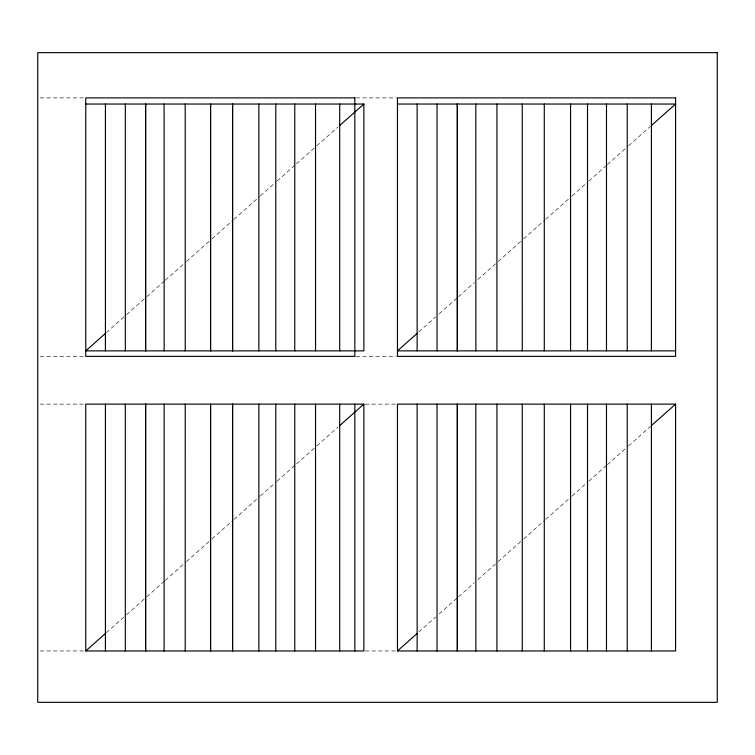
<?xml version="1.0" encoding="UTF-8"?>
<svg xmlns="http://www.w3.org/2000/svg" width="755" height="755" viewBox="0 0 755 755"><rect width="100%" height="100%" fill="white"/><g stroke="black" fill="none" stroke-linecap="round" stroke-linejoin="round"><path stroke-width="0.57" stroke-dasharray="3.77 2.83" d="M106.304 332.615L125.679 315.42M126.566 314.637L145.941 297.442M146.819 296.668L164.439 281.03M165.317 280.247L185.57 262.278M186.457 261.494L211.117 239.609M211.995 238.825L233.135 220.064M234.012 219.28L259.56 196.621M260.437 195.838L276.292 181.766M277.17 180.983L295.667 164.571M296.545 163.788L315.92 146.593M316.807 145.809L337.938 127.057M418.902 331.832L435.635 316.987M439.155 313.863L457.653 297.442M458.53 296.668L474.385 282.596M477.906 279.473L497.29 262.278M498.168 261.494L522.828 239.609M523.706 238.825L544.846 220.064M545.723 219.28L571.271 196.621M572.148 195.838L588.003 181.766M588.881 180.983L606.501 165.354M607.379 164.571L627.641 146.593M628.519 145.809L650.536 126.274M106.304 632.709L125.679 615.514M126.566 614.74L145.941 597.545M146.819 596.761L164.439 581.123M165.317 580.35L185.57 562.371M186.457 561.588L211.117 539.702M211.995 538.919L233.135 520.167M234.012 519.383L259.56 496.715M260.437 495.931L276.292 481.86M277.17 481.086L295.667 464.665M296.545 463.891L315.92 446.696M316.807 445.912L337.938 427.151M418.902 631.935L435.635 617.08M439.155 613.957L457.653 597.545M458.53 596.761L474.385 582.69M477.906 579.566L497.29 562.371M498.168 561.588L522.828 539.702M523.706 538.919L544.846 520.167M545.723 519.383L571.271 496.715M572.148 495.931L588.003 481.86M588.881 481.086L606.501 465.448M607.379 464.665L627.641 446.696M628.519 445.912L650.536 426.367M40.09 97.886L84.579 97.886M355.982 97.886L396.309 97.886M40.09 356.369L84.579 356.369M355.982 356.369L396.309 356.369M40.09 404.133L84.579 404.133M365.203 404.133L396.309 404.133M40.09 650.961L84.579 650.961M365.203 650.961L396.309 650.961"/><path stroke-width="1.13" d="M105.426 333.399L85.749 350.867L363.872 350.867L363.872 104.039L85.749 104.039M339.703 125.49L363.872 104.039M417.137 333.399L397.46 350.867L675.583 350.867M651.414 125.49L675.583 104.039L397.46 104.039M85.749 650.961L363.872 650.961L363.872 404.133L85.749 404.133L85.749 650.961L105.426 633.492M339.703 425.584L363.872 404.133M397.46 650.961L675.583 650.961L675.583 404.133L397.46 404.133L397.46 650.961L417.137 633.492M651.414 425.584L675.583 404.133M651.414 104.039L651.414 350.867M651.414 404.133L651.414 650.961M627.245 104.039L627.245 350.867M627.245 404.133L627.245 650.961M606.482 104.039L606.482 350.867M606.482 404.133L606.482 650.961M587.513 104.039L587.513 350.867M587.513 404.133L587.513 650.961M570.572 104.039L570.572 350.867M570.572 404.133L570.572 650.961M544.289 104.039L544.298 350.867M544.298 404.133L544.289 650.961M522.262 104.039L522.281 350.867M522.262 404.133L522.281 650.961M496.941 104.039L496.922 350.867M496.941 404.133L496.922 650.961M475.82 104.039L475.867 350.867M475.82 404.133L475.867 650.961M457.36 104.039L457.36 350.867M457.36 404.133L457.36 650.961M457.294 104.039L457.294 350.867M457.294 404.133L457.294 650.961M437.041 104.039L437.041 350.867M437.041 404.133L437.041 650.961M417.137 104.039L417.137 350.867M417.137 404.133L417.137 650.961M354.831 404.133L354.831 650.961M339.703 104.039L339.703 350.867M339.703 404.133L339.703 650.961M315.533 104.039L315.533 350.867M315.533 404.133L315.533 650.961M294.771 104.039L294.771 350.867M294.771 404.133L294.771 650.961M275.792 104.039L275.792 350.867M275.792 404.133L275.792 650.961M258.852 104.039L258.852 350.867M258.852 404.133L258.852 650.961M232.587 104.039L232.587 350.867M232.587 404.133L232.587 650.961M232.568 104.039L232.568 350.867M232.568 404.133L232.568 650.961M185.211 104.039L185.23 350.867M185.23 404.133L185.211 650.961M164.099 104.039L164.156 350.867M164.156 404.133L164.099 650.961M145.649 104.039L145.649 350.867M145.649 404.133L145.649 650.961M145.583 104.039L145.583 350.867M145.583 404.133L145.583 650.961M125.33 104.039L125.33 350.867M125.33 404.133L125.33 650.961M105.426 104.039L105.426 350.867M105.426 404.133L105.426 650.961M717.25 52.661L37.75 52.661L37.75 702.339L717.25 702.339L717.25 52.661M354.831 97.886L85.749 97.886L85.749 356.369L354.831 356.369L354.831 97.886M675.583 97.886L397.46 97.886L397.46 356.369L675.583 356.369L675.583 97.886M210.56 350.867L210.56 104.039L210.551 350.867M210.56 650.961L210.56 404.133L210.551 650.961"/></g></svg>
